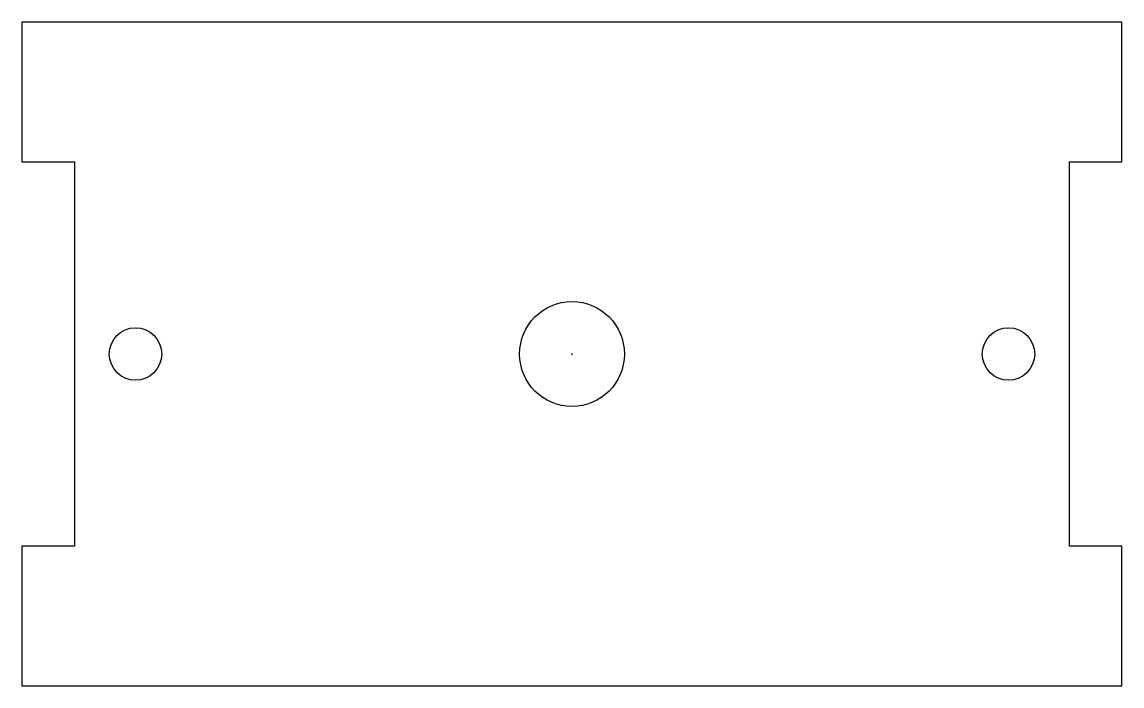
# Model space of a CAD drawing. Header units: millimetres. Extents: x -16.3 to 46.7, y -80.9 to -42.9.
import ezdxf

# ---------------------------------------------------------------- set-up
doc = ezdxf.new("R2010")
doc.units = ezdxf.units.MM
doc.header["$PDSIZE"] = -1

msp = doc.modelspace()

# ---------------------------------------------------------------- linework, layer by layer
at = {"color": 7, "linetype": 'Continuous', "lineweight": 25}
for p, q in [((46.741, -42.873), (-16.259, -42.873)), ((-16.259, -42.873), (-16.259, -50.873)), ((46.741, -50.873), (46.741, -42.873)), ((-16.259, -50.873), (-13.259, -50.873)), ((-13.259, -50.873), (-13.259, -72.873)), ((43.741, -50.873), (46.741, -50.873)), ((43.741, -72.873), (43.741, -50.873)), ((-16.259, -72.873), (-16.259, -80.873)), ((-13.259, -72.873), (-16.259, -72.873)), ((46.741, -72.873), (43.741, -72.873)), ((46.741, -80.873), (46.741, -72.873)), ((-16.259, -80.873), (46.741, -80.873))]:
    msp.add_line(p, q, dxfattribs=at)
for centre, radius in [((15.241, -61.873), 3), ((-9.759, -61.873), 1.5), ((40.241, -61.873), 1.5)]:
    msp.add_circle(centre, radius, dxfattribs=at)
at = {"color": 7, "linetype": 'Continuous'}
msp.add_point((15.241, -61.873), dxfattribs=at)

doc.saveas('drawing.dxf')
